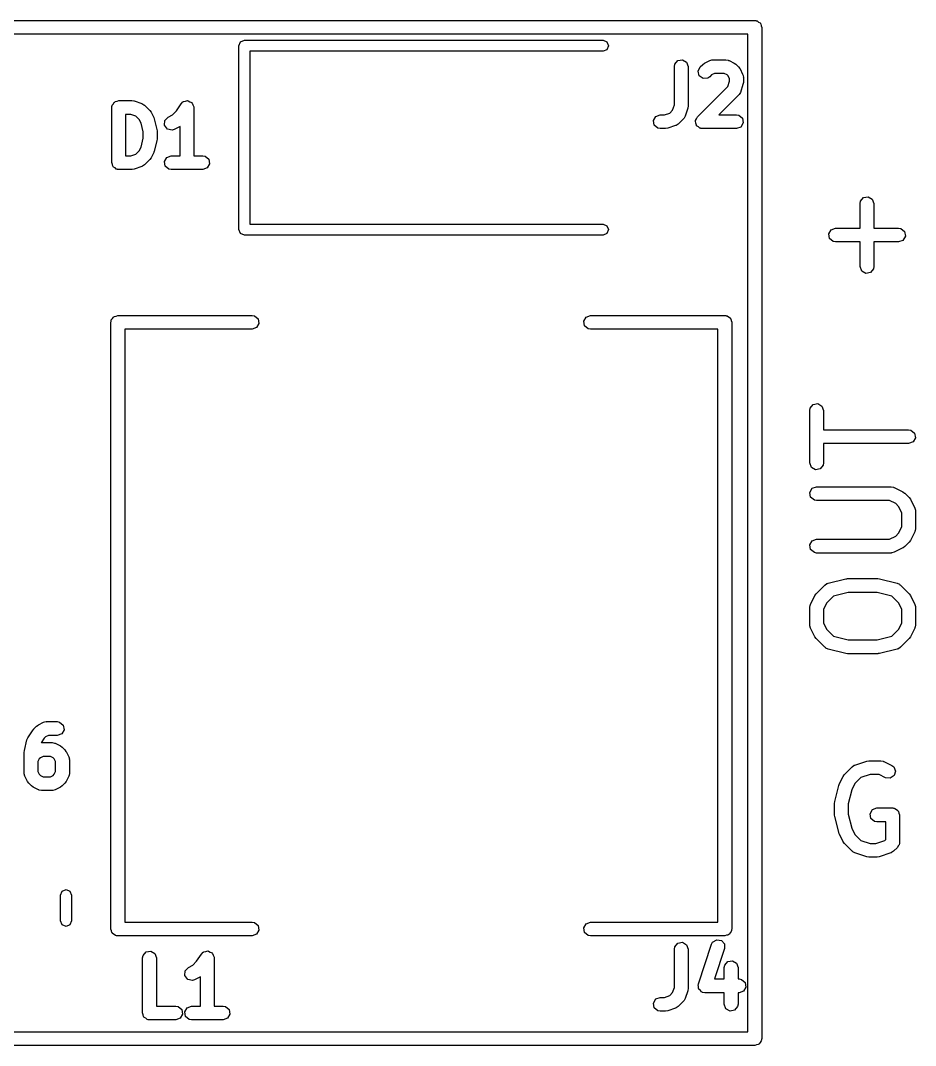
# Model space of a CAD drawing. Extents: x 90.3 to 109.7, y -100.3 to -89.2.
# Drawn here: x 100.01 to 109.75, y -100.32 to -89.17 of the extents above; entities that cross this region are included whole.
import ezdxf

# ---------------------------------------------------------------- set-up
doc = ezdxf.new("R2010")
doc.units = 0
doc.layers.add('BLACK', color=7, linetype='CONTINUOUS')

msp = doc.modelspace()

# ---------------------------------------------------------------- linework, layer by layer
at = {"layer": 'BLACK', "linetype": 'CONTINUOUS'}
for p, q in [((92, -89.17), (108, -89.17)), ((108, -89.17), (108.01, -89.1717)), ((108.01, -89.1717), (108.013, -89.1711)), ((108.013, -89.1711), (108.016, -89.1728)), ((108.016, -89.1728), (108.026, -89.1745)), ((108.026, -89.1745), (108.041, -89.187)), ((108.041, -89.187), (108.057, -89.1968)), ((108.057, -89.1968), (108.06, -89.2031)), ((108.06, -89.2031), (108.065, -89.2075)), ((108.065, -89.2075), (108.068, -89.2267)), ((108.068, -89.2267), (108.075, -89.245)), ((108.075, -89.245), (108.075, -100.245)), ((107.925, -89.32), (92.075, -89.32)), ((102.39, -89.445), (102.408, -89.4026)), ((102.408, -89.4026), (102.45, -89.385)), ((102.45, -89.385), (106.35, -89.385)), ((106.35, -89.385), (106.392, -89.4026)), ((106.392, -89.4026), (106.41, -89.445)), ((107.925, -100.17), (107.925, -89.32)), ((102.39, -91.445), (102.39, -89.445)), ((106.35, -89.505), (102.51, -89.505)), ((102.51, -89.505), (102.51, -91.385)), ((106.392, -89.4874), (106.35, -89.505)), ((106.41, -89.445), (106.392, -89.4874)), ((107.125, -89.6714), (107.13, -89.6458)), ((107.13, -89.6458), (107.162, -89.6065)), ((107.162, -89.6065), (107.213, -89.5976)), ((107.213, -89.5976), (107.257, -89.6232)), ((107.257, -89.6232), (107.275, -89.6714)), ((107.433, -89.647), (107.451, -89.6341)), ((107.451, -89.6341), (107.452, -89.6329)), ((107.452, -89.6329), (107.509, -89.6043)), ((107.509, -89.6043), (107.534, -89.5969)), ((107.534, -89.5969), (107.539, -89.598)), ((107.539, -89.598), (107.543, -89.5964)), ((107.543, -89.5964), (107.686, -89.5964)), ((107.686, -89.5964), (107.711, -89.601)), ((107.711, -89.601), (107.715, -89.6038)), ((107.715, -89.6038), (107.719, -89.6043)), ((107.719, -89.6043), (107.776, -89.6329)), ((107.776, -89.6329), (107.794, -89.6463)), ((107.125, -90.0878), (107.125, -89.6714)), ((107.275, -89.6714), (107.275, -90.1)), ((107.382, -89.722), (107.404, -89.6755)), ((107.396, -89.7716), (107.382, -89.722)), ((107.404, -89.6755), (107.433, -89.647)), ((107.561, -89.7464), (107.53, -89.7616)), ((107.668, -89.7464), (107.561, -89.7464)), ((107.698, -89.7616), (107.668, -89.7464)), ((107.794, -89.6463), (107.796, -89.647)), ((107.796, -89.647), (107.824, -89.6755)), ((107.824, -89.6755), (107.837, -89.6939)), ((107.837, -89.6939), (107.839, -89.695)), ((107.839, -89.695), (107.867, -89.7522)), ((107.867, -89.7522), (107.875, -89.7771)), ((107.438, -89.801), (107.396, -89.7716)), ((107.489, -89.7965), (107.438, -89.801)), ((107.51, -89.7816), (107.489, -89.7965)), ((107.53, -89.7616), (107.51, -89.7816)), ((107.71, -89.773), (107.698, -89.7616)), ((107.706, -89.8881), (107.725, -89.8307)), ((107.725, -89.8034), (107.71, -89.773)), ((107.725, -89.8307), (107.725, -89.8034)), ((107.871, -89.8666), (107.843, -89.9523)), ((107.875, -89.8429), (107.871, -89.8649)), ((107.871, -89.8649), (107.871, -89.8666)), ((107.875, -89.7771), (107.873, -89.7815)), ((107.873, -89.7815), (107.875, -89.7857)), ((107.875, -89.7857), (107.875, -89.8429)), ((107.376, -90.2184), (107.706, -89.8881)), ((107.826, -89.9775), (107.824, -89.9816)), ((107.83, -89.9752), (107.826, -89.9775)), ((107.843, -89.9523), (107.83, -89.9752)), ((101.01, -90.1005), (101.012, -90.0908)), ((101.012, -90.0908), (101.024, -90.0758)), ((101.024, -90.0758), (101.034, -90.059)), ((101.034, -90.059), (101.04, -90.0567)), ((101.04, -90.0567), (101.045, -90.0515)), ((101.045, -90.0515), (101.064, -90.0481)), ((101.064, -90.0481), (101.082, -90.0414)), ((101.082, -90.0414), (101.225, -90.0414)), ((101.225, -90.0414), (101.247, -90.0453)), ((101.247, -90.0453), (101.249, -90.0453)), ((101.249, -90.0453), (101.334, -90.0738)), ((101.334, -90.0738), (101.357, -90.0863)), ((101.357, -90.0863), (101.36, -90.0901)), ((101.36, -90.0901), (101.364, -90.092)), ((101.71, -90.1544), (101.763, -90.0748)), ((101.763, -90.0748), (101.781, -90.056)), ((101.781, -90.056), (101.785, -90.0548)), ((101.785, -90.0548), (101.787, -90.0515)), ((101.787, -90.0515), (101.809, -90.0477)), ((101.809, -90.0477), (101.83, -90.0416)), ((101.83, -90.0416), (101.834, -90.0433)), ((101.834, -90.0433), (101.838, -90.0426)), ((101.838, -90.0426), (101.857, -90.0534)), ((101.857, -90.0534), (101.877, -90.0622)), ((101.877, -90.0622), (101.879, -90.0661)), ((101.879, -90.0661), (101.882, -90.0682)), ((101.882, -90.0682), (101.89, -90.0887)), ((101.89, -90.0887), (101.9, -90.1082)), ((107.106, -90.1452), (107.125, -90.0878)), ((107.824, -89.9816), (107.61, -90.1964)), ((101.007, -90.1164), (101.009, -90.1067)), ((101.007, -90.7164), (101.007, -90.1164)), ((101.008, -90.1034), (101.01, -90.1005)), ((101.009, -90.1067), (101.008, -90.1034)), ((101.157, -90.1914), (101.157, -90.6414)), ((101.213, -90.1914), (101.157, -90.1914)), ((101.27, -90.2106), (101.213, -90.1914)), ((101.364, -90.092), (101.421, -90.1491)), ((101.421, -90.1491), (101.434, -90.1675)), ((101.434, -90.1675), (101.435, -90.1686)), ((101.435, -90.1686), (101.464, -90.2257)), ((101.62, -90.2208), (101.666, -90.1976)), ((101.666, -90.1976), (101.71, -90.1544)), ((101.9, -90.1082), (101.899, -90.1124)), ((101.899, -90.1124), (101.9, -90.1164)), ((101.9, -90.1164), (101.9, -90.6414)), ((106.923, -90.214), (106.971, -90.1964)), ((106.971, -90.1964), (107.016, -90.1964)), ((107.016, -90.1964), (107.074, -90.1773)), ((107.074, -90.1773), (107.106, -90.1452)), ((107.271, -90.1237), (107.243, -90.2094)), ((107.275, -90.1), (107.271, -90.1221)), ((107.271, -90.1221), (107.271, -90.1237)), ((107.61, -90.1964), (107.8, -90.1964)), ((107.8, -90.1964), (107.826, -90.201)), ((107.826, -90.201), (107.865, -90.2339)), ((101.306, -90.2466), (101.27, -90.2106)), ((101.326, -90.2855), (101.306, -90.2466)), ((101.35, -90.3828), (101.326, -90.2855)), ((101.464, -90.2257), (101.467, -90.2382)), ((101.467, -90.2382), (101.469, -90.2411)), ((101.469, -90.2411), (101.498, -90.3554)), ((101.582, -90.3092), (101.585, -90.258)), ((101.612, -90.3504), (101.582, -90.3092)), ((101.585, -90.258), (101.62, -90.2208)), ((106.898, -90.2584), (106.923, -90.214)), ((106.906, -90.3089), (106.898, -90.2584)), ((106.946, -90.3419), (106.906, -90.3089)), ((107.138, -90.314), (107.052, -90.3426)), ((107.142, -90.3112), (107.138, -90.314)), ((107.146, -90.3108), (107.142, -90.3112)), ((107.167, -90.2959), (107.146, -90.3108)), ((107.224, -90.2387), (107.167, -90.2959)), ((107.226, -90.2347), (107.224, -90.2387)), ((107.23, -90.2323), (107.226, -90.2347)), ((107.243, -90.2094), (107.23, -90.2323)), ((107.354, -90.2649), (107.355, -90.2618)), ((107.36, -90.2867), (107.354, -90.2649)), ((107.355, -90.2584), (107.366, -90.2388)), ((107.355, -90.2618), (107.355, -90.2584)), ((107.364, -90.3089), (107.36, -90.2867)), ((107.366, -90.3111), (107.364, -90.3089)), ((107.366, -90.2388), (107.376, -90.2184)), ((107.367, -90.3144), (107.366, -90.3111)), ((107.386, -90.3274), (107.367, -90.3144)), ((107.874, -90.2845), (107.848, -90.3289)), ((107.865, -90.2339), (107.874, -90.2845)), ((101.35, -90.4501), (101.35, -90.3828)), ((101.498, -90.3554), (101.499, -90.3703)), ((101.499, -90.3703), (101.5, -90.3736)), ((101.5, -90.3736), (101.5, -90.4593)), ((101.662, -90.3624), (101.612, -90.3504)), ((101.687, -90.3549), (101.662, -90.3624)), ((101.744, -90.3264), (101.687, -90.3549)), ((101.745, -90.3252), (101.744, -90.3264)), ((101.75, -90.3219), (101.745, -90.3252)), ((101.75, -90.6414), (101.75, -90.3219)), ((106.971, -90.3464), (106.946, -90.3419)), ((107.029, -90.3464), (106.971, -90.3464)), ((107.03, -90.3459), (107.029, -90.3464)), ((107.052, -90.3426), (107.03, -90.3459)), ((107.403, -90.3419), (107.386, -90.3274)), ((107.408, -90.3427), (107.403, -90.3419)), ((107.409, -90.3439), (107.408, -90.3427)), ((107.412, -90.3436), (107.409, -90.3439)), ((107.429, -90.3464), (107.412, -90.3436)), ((107.8, -90.3464), (107.429, -90.3464)), ((107.848, -90.3289), (107.8, -90.3464)), ((101.326, -90.5474), (101.35, -90.4501)), ((101.498, -90.4775), (101.469, -90.5918)), ((101.5, -90.4593), (101.497, -90.474)), ((101.497, -90.474), (101.498, -90.4775)), ((101.157, -90.6414), (101.213, -90.6414)), ((101.213, -90.6414), (101.27, -90.6223)), ((101.27, -90.6223), (101.306, -90.5863)), ((101.306, -90.5863), (101.326, -90.5474)), ((101.464, -90.6071), (101.435, -90.6643)), ((101.469, -90.5918), (101.464, -90.6036)), ((101.464, -90.6036), (101.464, -90.6071)), ((101.605, -90.659), (101.654, -90.6414)), ((101.654, -90.6414), (101.75, -90.6414)), ((101.9, -90.6414), (101.996, -90.6414)), ((101.996, -90.6414), (102.022, -90.646)), ((102.022, -90.646), (102.061, -90.6789)), ((101.014, -90.7347), (101.007, -90.7164)), ((101.017, -90.7539), (101.014, -90.7347)), ((101.022, -90.7583), (101.017, -90.7539)), ((101.025, -90.7646), (101.022, -90.7583)), ((101.334, -90.759), (101.249, -90.7876)), ((101.338, -90.7562), (101.334, -90.759)), ((101.342, -90.7558), (101.338, -90.7562)), ((101.364, -90.7409), (101.342, -90.7558)), ((101.421, -90.6837), (101.364, -90.7409)), ((101.422, -90.6823), (101.421, -90.6837)), ((101.435, -90.6643), (101.422, -90.6823)), ((101.58, -90.7034), (101.605, -90.659)), ((101.589, -90.7539), (101.58, -90.7034)), ((101.628, -90.7869), (101.589, -90.7539)), ((102.07, -90.7295), (102.045, -90.7739)), ((102.061, -90.6789), (102.07, -90.7295)), ((101.042, -90.7744), (101.025, -90.7646)), ((101.056, -90.7869), (101.042, -90.7744)), ((101.066, -90.7886), (101.056, -90.7869)), ((101.069, -90.7903), (101.066, -90.7886)), ((101.072, -90.7897), (101.069, -90.7903)), ((101.082, -90.7914), (101.072, -90.7897)), ((101.225, -90.7914), (101.082, -90.7914)), ((101.227, -90.7909), (101.225, -90.7914)), ((101.249, -90.7876), (101.227, -90.7909)), ((101.654, -90.7914), (101.628, -90.7869)), ((101.996, -90.7914), (101.654, -90.7914)), ((102.045, -90.7739), (101.996, -90.7914)), ((109.182, -91.0965), (109.233, -91.0876)), ((109.233, -91.0876), (109.277, -91.1132)), ((109.145, -91.1614), (109.15, -91.1358)), ((109.145, -91.4293), (109.145, -91.1614)), ((109.15, -91.1358), (109.182, -91.0965)), ((109.277, -91.1132), (109.295, -91.1614)), ((109.295, -91.1614), (109.295, -91.4293)), ((102.51, -91.385), (106.35, -91.385)), ((106.35, -91.385), (106.392, -91.4026)), ((106.392, -91.4026), (106.41, -91.445)), ((108.829, -91.4468), (108.877, -91.4293)), ((108.877, -91.4293), (109.145, -91.4293)), ((109.295, -91.4293), (109.563, -91.4293)), ((109.563, -91.4293), (109.589, -91.4338)), ((102.408, -91.4874), (102.39, -91.445)), ((102.45, -91.505), (102.408, -91.4874)), ((106.35, -91.505), (102.45, -91.505)), ((106.392, -91.4874), (106.35, -91.505)), ((106.41, -91.445), (106.392, -91.4874)), ((108.803, -91.4913), (108.829, -91.4468)), ((108.812, -91.5418), (108.803, -91.4913)), ((109.589, -91.4338), (109.628, -91.4668)), ((109.637, -91.5173), (109.611, -91.5617)), ((109.628, -91.4668), (109.637, -91.5173)), ((108.851, -91.5748), (108.812, -91.5418)), ((108.877, -91.5793), (108.851, -91.5748)), ((109.145, -91.5793), (108.877, -91.5793)), ((109.145, -91.8471), (109.145, -91.5793)), ((109.563, -91.5793), (109.295, -91.5793)), ((109.295, -91.5793), (109.295, -91.8471)), ((109.611, -91.5617), (109.563, -91.5793)), ((109.163, -91.8954), (109.145, -91.8471)), ((109.29, -91.8728), (109.257, -91.9121)), ((109.295, -91.8471), (109.29, -91.8728)), ((109.207, -91.921), (109.163, -91.8954)), ((109.257, -91.9121), (109.207, -91.921)), ((101.001, -92.4372), (101.002, -92.4274)), ((101.002, -92.4274), (101.015, -92.4125)), ((101.015, -92.4125), (101.025, -92.3956)), ((101.025, -92.3956), (101.031, -92.3933)), ((101.031, -92.3933), (101.035, -92.3881)), ((101.035, -92.3881), (101.055, -92.3847)), ((101.055, -92.3847), (101.073, -92.3781)), ((101.073, -92.3781), (102.533, -92.3781)), ((102.533, -92.3781), (102.559, -92.3826)), ((102.559, -92.3826), (102.598, -92.4156)), ((102.598, -92.4156), (102.607, -92.4661)), ((106.139, -92.4401), (106.165, -92.3956)), ((106.165, -92.3956), (106.213, -92.3781)), ((106.213, -92.3781), (107.673, -92.3781)), ((107.673, -92.3781), (107.683, -92.3798)), ((107.683, -92.3798), (107.686, -92.3792)), ((107.686, -92.3792), (107.689, -92.3809)), ((107.689, -92.3809), (107.699, -92.3826)), ((107.699, -92.3826), (107.713, -92.3951)), ((107.713, -92.3951), (107.73, -92.4049)), ((107.73, -92.4049), (107.733, -92.4112)), ((107.733, -92.4112), (107.738, -92.4156)), ((107.738, -92.4156), (107.741, -92.4348)), ((100.998, -92.4531), (101, -92.4433)), ((100.998, -99.0531), (100.998, -92.4531)), ((100.999, -92.4401), (101.001, -92.4372)), ((101, -92.4433), (100.999, -92.4401)), ((102.533, -92.5281), (101.148, -92.5281)), ((101.148, -92.5281), (101.148, -98.9781)), ((102.581, -92.5105), (102.533, -92.5281)), ((102.607, -92.4661), (102.581, -92.5105)), ((106.148, -92.4906), (106.139, -92.4401)), ((106.187, -92.5236), (106.148, -92.4906)), ((106.213, -92.5281), (106.187, -92.5236)), ((107.598, -92.5281), (106.213, -92.5281)), ((107.598, -98.9781), (107.598, -92.5281)), ((107.741, -92.4348), (107.748, -92.4531)), ((107.748, -92.4531), (107.748, -99.0531)), ((108.597, -93.4117), (108.602, -93.386)), ((108.597, -93.9831), (108.597, -93.4117)), ((108.602, -93.386), (108.635, -93.3467)), ((108.635, -93.3467), (108.685, -93.3378)), ((108.685, -93.3378), (108.73, -93.3635)), ((108.73, -93.3635), (108.747, -93.4117)), ((108.747, -93.4117), (108.747, -93.6224)), ((108.747, -93.6224), (109.672, -93.6224)), ((109.672, -93.6224), (109.698, -93.6269)), ((109.698, -93.6269), (109.737, -93.6599)), ((109.737, -93.6599), (109.746, -93.7104)), ((109.721, -93.7548), (109.672, -93.7724)), ((109.746, -93.7104), (109.721, -93.7548)), ((109.672, -93.7724), (108.747, -93.7724)), ((108.747, -93.7724), (108.747, -93.9831)), ((108.615, -94.0313), (108.597, -93.9831)), ((108.747, -93.9831), (108.743, -94.0087)), ((108.659, -94.057), (108.615, -94.0313)), ((108.71, -94.048), (108.659, -94.057)), ((108.743, -94.0087), (108.71, -94.048)), ((108.599, -94.3034), (108.624, -94.259)), ((108.607, -94.3539), (108.599, -94.3034)), ((108.624, -94.259), (108.672, -94.2414)), ((108.672, -94.2414), (109.482, -94.2414)), ((109.482, -94.2414), (109.508, -94.246)), ((109.508, -94.246), (109.511, -94.2488)), ((109.511, -94.2488), (109.515, -94.2493)), ((109.515, -94.2493), (109.611, -94.297)), ((109.611, -94.297), (109.629, -94.3103)), ((109.629, -94.3103), (109.63, -94.311)), ((109.63, -94.311), (109.678, -94.3586)), ((108.647, -94.3869), (108.607, -94.3539)), ((108.672, -94.3914), (108.647, -94.3869)), ((109.464, -94.3914), (108.672, -94.3914)), ((109.533, -94.4257), (109.464, -94.3914)), ((109.563, -94.4561), (109.533, -94.4257)), ((109.678, -94.3586), (109.691, -94.377)), ((109.691, -94.377), (109.692, -94.3781)), ((109.692, -94.3781), (109.739, -94.4734)), ((109.597, -94.5246), (109.563, -94.4561)), ((109.597, -94.6797), (109.597, -94.5246)), ((109.739, -94.4734), (109.747, -94.4983)), ((109.747, -94.4983), (109.746, -94.5027)), ((109.746, -94.5027), (109.747, -94.5069)), ((109.747, -94.5069), (109.747, -94.6974)), ((109.533, -94.7786), (109.563, -94.7482)), ((109.563, -94.7482), (109.597, -94.6797)), ((109.739, -94.7309), (109.692, -94.8262)), ((109.74, -94.7265), (109.739, -94.7309)), ((109.743, -94.723), (109.74, -94.7265)), ((109.747, -94.6974), (109.743, -94.723)), ((108.599, -94.8748), (108.624, -94.8304)), ((108.607, -94.9254), (108.599, -94.8748)), ((108.624, -94.8304), (108.672, -94.8129)), ((108.672, -94.8129), (109.464, -94.8129)), ((109.464, -94.8129), (109.533, -94.7786)), ((109.678, -94.8457), (109.63, -94.8933)), ((109.692, -94.8262), (109.678, -94.8442)), ((109.678, -94.8442), (109.678, -94.8457)), ((108.647, -94.9583), (108.607, -94.9254)), ((108.672, -94.9629), (108.647, -94.9583)), ((109.482, -94.9629), (108.672, -94.9629)), ((109.486, -94.9613), (109.482, -94.9629)), ((109.49, -94.9624), (109.486, -94.9613)), ((109.515, -94.9549), (109.49, -94.9624)), ((109.611, -94.9073), (109.515, -94.9549)), ((109.612, -94.9061), (109.611, -94.9073)), ((109.63, -94.8933), (109.612, -94.9061)), ((108.667, -95.4063), (108.762, -95.311)), ((108.762, -95.311), (108.784, -95.2961)), ((108.784, -95.2961), (108.791, -95.2954)), ((108.791, -95.2954), (108.797, -95.2913)), ((108.797, -95.2913), (108.988, -95.2437)), ((108.988, -95.2437), (109.002, -95.2426)), ((109.002, -95.2426), (109.006, -95.2414)), ((109.006, -95.2414), (109.339, -95.2414)), ((109.339, -95.2414), (109.354, -95.244)), ((109.354, -95.244), (109.357, -95.2437)), ((109.357, -95.2437), (109.548, -95.2913)), ((109.548, -95.2913), (109.572, -95.3019)), ((109.572, -95.3019), (109.576, -95.3079)), ((109.576, -95.3079), (109.583, -95.311)), ((109.583, -95.311), (109.678, -95.4063)), ((108.605, -95.521), (108.653, -95.4257)), ((108.653, -95.4257), (108.666, -95.4077)), ((108.666, -95.4077), (108.667, -95.4063)), ((108.854, -95.4318), (108.782, -95.5037)), ((109.015, -95.3914), (108.854, -95.4318)), ((109.33, -95.3914), (109.015, -95.3914)), ((109.491, -95.4318), (109.33, -95.3914)), ((109.563, -95.5037), (109.491, -95.4318)), ((109.678, -95.4063), (109.691, -95.4246)), ((109.691, -95.4246), (109.692, -95.4257)), ((109.692, -95.4257), (109.739, -95.521)), ((108.597, -95.5545), (108.602, -95.5289)), ((108.597, -95.745), (108.597, -95.5545)), ((108.602, -95.5289), (108.605, -95.5254)), ((108.605, -95.5254), (108.605, -95.521)), ((108.782, -95.5037), (108.747, -95.5722)), ((109.597, -95.5722), (109.563, -95.5037)), ((109.739, -95.521), (109.747, -95.5459)), ((109.747, -95.5459), (109.746, -95.5503)), ((109.746, -95.5503), (109.747, -95.5545)), ((109.747, -95.5545), (109.747, -95.745)), ((108.747, -95.5722), (108.747, -95.7273)), ((109.597, -95.7273), (109.597, -95.5722)), ((108.599, -95.7492), (108.597, -95.745)), ((108.598, -95.7536), (108.599, -95.7492)), ((108.605, -95.7785), (108.598, -95.7536)), ((108.747, -95.7273), (108.782, -95.7958)), ((109.563, -95.7958), (109.597, -95.7273)), ((109.74, -95.7741), (109.739, -95.7785)), ((109.743, -95.7707), (109.74, -95.7741)), ((109.747, -95.745), (109.743, -95.7707)), ((108.653, -95.8738), (108.605, -95.7785)), ((108.654, -95.8749), (108.653, -95.8738)), ((108.667, -95.8933), (108.654, -95.8749)), ((108.782, -95.7958), (108.854, -95.8678)), ((108.854, -95.8678), (109.015, -95.9081)), ((109.33, -95.9081), (109.491, -95.8678)), ((109.491, -95.8678), (109.563, -95.7958)), ((109.692, -95.8738), (109.678, -95.8918)), ((109.739, -95.7785), (109.692, -95.8738)), ((108.762, -95.9885), (108.667, -95.8933)), ((108.769, -95.9916), (108.762, -95.9885)), ((108.773, -95.9976), (108.769, -95.9916)), ((108.797, -96.0082), (108.773, -95.9976)), ((109.015, -95.9081), (109.33, -95.9081)), ((109.583, -95.9885), (109.561, -96.0034)), ((109.678, -95.8933), (109.583, -95.9885)), ((109.678, -95.8918), (109.678, -95.8933)), ((108.988, -96.0559), (108.797, -96.0082)), ((108.991, -96.0555), (108.988, -96.0559)), ((109.006, -96.0581), (108.991, -96.0555)), ((109.339, -96.0581), (109.006, -96.0581)), ((109.342, -96.0569), (109.339, -96.0581)), ((109.357, -96.0559), (109.342, -96.0569)), ((109.548, -96.0082), (109.357, -96.0559)), ((109.554, -96.0041), (109.548, -96.0082)), ((109.561, -96.0034), (109.554, -96.0041)), ((100.095, -96.9727), (100.152, -96.887)), ((100.152, -96.887), (100.16, -96.8787)), ((100.16, -96.8787), (100.161, -96.8755)), ((100.161, -96.8755), (100.19, -96.847)), ((100.19, -96.847), (100.208, -96.8341)), ((100.208, -96.8341), (100.209, -96.8329)), ((100.209, -96.8329), (100.266, -96.8043)), ((100.266, -96.8043), (100.291, -96.7969)), ((100.291, -96.7969), (100.296, -96.798)), ((100.296, -96.798), (100.3, -96.7964)), ((100.3, -96.7964), (100.414, -96.7964)), ((100.414, -96.7964), (100.44, -96.801)), ((100.44, -96.801), (100.479, -96.8339)), ((100.488, -96.8845), (100.462, -96.9289)), ((100.479, -96.8339), (100.488, -96.8845)), ((100.056, -97.1104), (100.084, -96.9961)), ((100.084, -96.9961), (100.095, -96.9731)), ((100.095, -96.9731), (100.095, -96.9727)), ((100.273, -96.9764), (100.239, -97.0263)), ((100.287, -96.9616), (100.273, -96.9764)), ((100.318, -96.9464), (100.287, -96.9616)), ((100.414, -96.9464), (100.318, -96.9464)), ((100.462, -96.9289), (100.414, -96.9464)), ((100.054, -97.1286), (100.056, -97.1138)), ((100.056, -97.1138), (100.056, -97.1104)), ((100.239, -97.0263), (100.243, -97.025)), ((100.243, -97.025), (100.357, -97.025)), ((100.357, -97.025), (100.383, -97.0295)), ((100.383, -97.0295), (100.386, -97.0324)), ((100.386, -97.0324), (100.391, -97.0329)), ((100.391, -97.0329), (100.448, -97.0615)), ((100.448, -97.0615), (100.466, -97.0748)), ((100.466, -97.0748), (100.467, -97.0755)), ((100.467, -97.0755), (100.496, -97.1041)), ((100.496, -97.1041), (100.509, -97.1225)), ((100.054, -97.3571), (100.054, -97.1286)), ((100.219, -97.2016), (100.204, -97.232)), ((100.23, -97.1902), (100.219, -97.2016)), ((100.261, -97.175), (100.23, -97.1902)), ((100.339, -97.175), (100.261, -97.175)), ((100.37, -97.1902), (100.339, -97.175)), ((100.381, -97.2016), (100.37, -97.1902)), ((100.396, -97.232), (100.381, -97.2016)), ((100.509, -97.1225), (100.51, -97.1236)), ((100.51, -97.1236), (100.539, -97.1807)), ((100.539, -97.1807), (100.546, -97.2057)), ((100.546, -97.2057), (100.545, -97.2101)), ((100.545, -97.2101), (100.546, -97.2143)), ((100.546, -97.2143), (100.546, -97.3571)), ((109.089, -97.2688), (109.218, -97.226)), ((109.218, -97.226), (109.24, -97.2227)), ((109.24, -97.2227), (109.241, -97.2221)), ((109.241, -97.2221), (109.37, -97.2221)), ((109.37, -97.2221), (109.396, -97.2267)), ((109.396, -97.2267), (109.399, -97.2295)), ((100.204, -97.232), (100.204, -97.3394)), ((100.204, -97.3394), (100.219, -97.3699)), ((100.381, -97.3699), (100.396, -97.3394)), ((100.396, -97.3394), (100.396, -97.232)), ((108.974, -97.3727), (109.06, -97.287)), ((109.06, -97.287), (109.081, -97.272)), ((109.081, -97.272), (109.086, -97.2716)), ((109.086, -97.2716), (109.089, -97.2688)), ((109.399, -97.2295), (109.404, -97.2301)), ((109.404, -97.2301), (109.489, -97.2729)), ((109.489, -97.2729), (109.51, -97.2884)), ((109.51, -97.2884), (109.531, -97.3355)), ((109.531, -97.3355), (109.516, -97.3847)), ((100.055, -97.3614), (100.054, -97.3571)), ((100.054, -97.3657), (100.055, -97.3614)), ((100.061, -97.3907), (100.054, -97.3657)), ((100.09, -97.4478), (100.061, -97.3907)), ((100.091, -97.449), (100.09, -97.4478)), ((100.104, -97.4673), (100.091, -97.449)), ((100.219, -97.3699), (100.23, -97.3812)), ((100.23, -97.3812), (100.261, -97.3964)), ((100.261, -97.3964), (100.339, -97.3964)), ((100.339, -97.3964), (100.37, -97.3812)), ((100.37, -97.3812), (100.381, -97.3699)), ((100.51, -97.4478), (100.497, -97.4658)), ((100.539, -97.3907), (100.51, -97.4478)), ((100.542, -97.3828), (100.539, -97.3862)), ((100.539, -97.3862), (100.539, -97.3907)), ((100.546, -97.3571), (100.542, -97.3828)), ((108.917, -97.4779), (108.96, -97.3922)), ((108.96, -97.3922), (108.973, -97.3742)), ((108.973, -97.3742), (108.974, -97.3727)), ((109.153, -97.4056), (109.089, -97.4701)), ((109.254, -97.3721), (109.153, -97.4056)), ((109.352, -97.3721), (109.254, -97.3721)), ((109.422, -97.4071), (109.352, -97.3721)), ((109.473, -97.4129), (109.422, -97.4071)), ((109.516, -97.3847), (109.473, -97.4129)), ((100.133, -97.4959), (100.104, -97.4673)), ((100.134, -97.4966), (100.133, -97.4959)), ((100.152, -97.5099), (100.134, -97.4966)), ((100.209, -97.5385), (100.152, -97.5099)), ((100.214, -97.539), (100.209, -97.5385)), ((100.217, -97.5419), (100.214, -97.539)), ((100.243, -97.5464), (100.217, -97.5419)), ((100.357, -97.5464), (100.243, -97.5464)), ((100.361, -97.5449), (100.357, -97.5464)), ((100.366, -97.5459), (100.361, -97.5449)), ((100.391, -97.5385), (100.366, -97.5459)), ((100.448, -97.5099), (100.391, -97.5385)), ((100.449, -97.5087), (100.448, -97.5099)), ((100.467, -97.4959), (100.449, -97.5087)), ((100.496, -97.4673), (100.467, -97.4959)), ((100.497, -97.4658), (100.496, -97.4673)), ((108.869, -97.6647), (108.912, -97.4932)), ((108.912, -97.4932), (108.917, -97.4814)), ((108.917, -97.4814), (108.917, -97.4779)), ((109.055, -97.5376), (109.016, -97.6921)), ((109.089, -97.4701), (109.055, -97.5376)), ((108.866, -97.6829), (108.869, -97.6681)), ((108.869, -97.6681), (108.869, -97.6647)), ((108.866, -97.8114), (108.866, -97.6829)), ((109.016, -97.6921), (109.016, -97.8022)), ((109.253, -97.7984), (109.279, -97.754)), ((109.279, -97.754), (109.327, -97.7364)), ((109.327, -97.7364), (109.499, -97.7364)), ((109.499, -97.7364), (109.508, -97.7381)), ((109.508, -97.7381), (109.512, -97.7376)), ((109.512, -97.7376), (109.514, -97.7392)), ((109.514, -97.7392), (109.524, -97.741)), ((109.524, -97.741), (109.539, -97.7535)), ((109.539, -97.7535), (109.556, -97.7632)), ((109.556, -97.7632), (109.558, -97.7696)), ((109.558, -97.7696), (109.564, -97.7739)), ((109.564, -97.7739), (109.567, -97.7931)), ((108.868, -97.8147), (108.866, -97.8114)), ((108.869, -97.8296), (108.868, -97.8147)), ((108.912, -98.001), (108.869, -97.8296)), ((109.016, -97.8022), (109.055, -97.9567)), ((109.262, -97.8489), (109.253, -97.7984)), ((109.301, -97.8819), (109.262, -97.8489)), ((109.327, -97.8864), (109.301, -97.8819)), ((109.424, -97.8864), (109.327, -97.8864)), ((109.424, -98.0804), (109.424, -97.8864)), ((109.567, -97.7931), (109.574, -97.8114)), ((109.574, -97.8114), (109.574, -98.1114)), ((108.914, -98.004), (108.912, -98.001)), ((108.917, -98.0164), (108.914, -98.004)), ((109.055, -97.9567), (109.089, -98.0241)), ((108.96, -98.1021), (108.917, -98.0164)), ((108.961, -98.1032), (108.96, -98.1021)), ((108.974, -98.1216), (108.961, -98.1032)), ((109.089, -98.0241), (109.153, -98.0887)), ((109.153, -98.0887), (109.254, -98.1221)), ((109.315, -98.1221), (109.415, -98.0887)), ((109.415, -98.0887), (109.424, -98.0804)), ((109.573, -98.118), (109.572, -98.121)), ((109.574, -98.1114), (109.573, -98.116)), ((109.573, -98.116), (109.573, -98.118)), ((109.06, -98.2073), (108.974, -98.1216)), ((109.064, -98.2092), (109.06, -98.2073)), ((109.066, -98.213), (109.064, -98.2092)), ((109.089, -98.2254), (109.066, -98.213)), ((109.218, -98.2683), (109.089, -98.2254)), ((109.254, -98.1221), (109.315, -98.1221)), ((109.479, -98.2254), (109.351, -98.2683)), ((109.483, -98.2226), (109.479, -98.2254)), ((109.487, -98.2223), (109.483, -98.2226)), ((109.509, -98.2073), (109.487, -98.2223)), ((109.552, -98.1645), (109.509, -98.2073)), ((109.559, -98.1496), (109.552, -98.1645)), ((109.569, -98.1371), (109.559, -98.1496)), ((109.572, -98.121), (109.569, -98.1371)), ((109.219, -98.2682), (109.218, -98.2683)), ((109.241, -98.2721), (109.219, -98.2682)), ((109.327, -98.2721), (109.241, -98.2721)), ((109.329, -98.2716), (109.327, -98.2721)), ((109.351, -98.2683), (109.329, -98.2716)), ((100.45, -98.6844), (100.468, -98.642)), ((100.468, -98.642), (100.51, -98.6244)), ((100.51, -98.6244), (100.552, -98.642)), ((100.552, -98.642), (100.57, -98.6844)), ((100.45, -98.9656), (100.45, -98.6844)), ((100.57, -98.6844), (100.57, -98.9656)), ((100.468, -99.008), (100.45, -98.9656)), ((100.51, -99.0256), (100.468, -99.008)), ((100.552, -99.008), (100.51, -99.0256)), ((100.57, -98.9656), (100.552, -99.008)), ((101.148, -98.9781), (102.533, -98.9781)), ((102.533, -98.9781), (102.559, -98.9826)), ((102.559, -98.9826), (102.598, -99.0156)), ((106.139, -99.0401), (106.165, -98.9956)), ((106.165, -98.9956), (106.213, -98.9781)), ((106.213, -98.9781), (107.598, -98.9781)), ((101.005, -99.0714), (100.998, -99.0531)), ((101.008, -99.0906), (101.005, -99.0714)), ((101.013, -99.0949), (101.008, -99.0906)), ((101.015, -99.1013), (101.013, -99.0949)), ((101.032, -99.111), (101.015, -99.1013)), ((101.047, -99.1236), (101.032, -99.111)), ((102.581, -99.1105), (102.533, -99.1281)), ((102.607, -99.0661), (102.581, -99.1105)), ((102.598, -99.0156), (102.607, -99.0661)), ((106.148, -99.0906), (106.139, -99.0401)), ((106.187, -99.1236), (106.148, -99.0906)), ((107.691, -99.1214), (107.673, -99.1281)), ((107.71, -99.118), (107.691, -99.1214)), ((107.715, -99.1128), (107.71, -99.118)), ((107.721, -99.1105), (107.715, -99.1128)), ((107.731, -99.0937), (107.721, -99.1105)), ((107.743, -99.0787), (107.731, -99.0937)), ((107.745, -99.069), (107.743, -99.0787)), ((107.747, -99.0661), (107.745, -99.069)), ((107.748, -99.0531), (107.746, -99.0628)), ((107.746, -99.0628), (107.747, -99.0661)), ((101.057, -99.1253), (101.047, -99.1236)), ((101.06, -99.1269), (101.057, -99.1253)), ((101.063, -99.1264), (101.06, -99.1269)), ((101.073, -99.1281), (101.063, -99.1264)), ((102.533, -99.1281), (101.073, -99.1281)), ((106.213, -99.1281), (106.187, -99.1236)), ((107.673, -99.1281), (106.213, -99.1281)), ((107.13, -99.2458), (107.162, -99.2065)), ((107.162, -99.2065), (107.213, -99.1976)), ((107.213, -99.1976), (107.257, -99.2232)), ((107.257, -99.2232), (107.275, -99.2714)), ((107.386, -99.6477), (107.529, -99.2191)), ((107.529, -99.2191), (107.541, -99.1962)), ((107.541, -99.1962), (107.585, -99.1694)), ((107.585, -99.1694), (107.636, -99.1769)), ((107.636, -99.1769), (107.67, -99.2153)), ((107.67, -99.2153), (107.671, -99.2666)), ((101.342, -99.3664), (101.347, -99.3408)), ((101.347, -99.3408), (101.38, -99.3015)), ((101.38, -99.3015), (101.43, -99.2926)), ((101.43, -99.2926), (101.475, -99.3182)), ((101.475, -99.3182), (101.492, -99.3664)), ((101.93, -99.4044), (101.983, -99.3248)), ((101.983, -99.3248), (102.001, -99.306)), ((102.001, -99.306), (102.005, -99.3048)), ((102.005, -99.3048), (102.008, -99.3015)), ((102.008, -99.3015), (102.03, -99.2977)), ((102.03, -99.2977), (102.051, -99.2916)), ((102.051, -99.2916), (102.055, -99.2933)), ((102.055, -99.2933), (102.059, -99.2926)), ((102.059, -99.2926), (102.078, -99.3034)), ((102.078, -99.3034), (102.098, -99.3122)), ((102.098, -99.3122), (102.099, -99.3161)), ((102.099, -99.3161), (102.103, -99.3182)), ((102.103, -99.3182), (102.111, -99.3387)), ((102.111, -99.3387), (102.12, -99.3582)), ((107.125, -99.2714), (107.13, -99.2458)), ((107.125, -99.6878), (107.125, -99.2714)), ((107.275, -99.2714), (107.275, -99.7)), ((107.671, -99.2666), (107.561, -99.5964)), ((101.342, -99.9664), (101.342, -99.3664)), ((101.492, -99.3664), (101.492, -99.8914)), ((101.841, -99.4708), (101.887, -99.4476)), ((101.887, -99.4476), (101.93, -99.4044)), ((102.12, -99.3582), (102.119, -99.3624)), ((102.119, -99.3624), (102.121, -99.3664)), ((102.121, -99.3664), (102.121, -99.8914)), ((107.668, -99.4714), (107.672, -99.4458)), ((107.672, -99.4458), (107.705, -99.4065)), ((107.705, -99.4065), (107.756, -99.3976)), ((107.756, -99.3976), (107.8, -99.4232)), ((107.8, -99.4232), (107.818, -99.4714)), ((101.802, -99.5592), (101.805, -99.508)), ((101.833, -99.6004), (101.802, -99.5592)), ((101.805, -99.508), (101.841, -99.4708)), ((107.668, -99.5964), (107.668, -99.4714)), ((107.818, -99.4714), (107.818, -99.5964)), ((101.883, -99.6124), (101.833, -99.6004)), ((101.908, -99.6049), (101.883, -99.6124)), ((101.965, -99.5764), (101.908, -99.6049)), ((101.966, -99.5752), (101.965, -99.5764)), ((101.971, -99.5719), (101.966, -99.5752)), ((101.971, -99.8914), (101.971, -99.5719)), ((107.383, -99.6584), (107.386, -99.6534)), ((107.387, -99.6786), (107.383, -99.6584)), ((107.386, -99.6534), (107.386, -99.6477)), ((107.387, -99.699), (107.387, -99.6786)), ((107.561, -99.5964), (107.668, -99.5964)), ((107.818, -99.5964), (107.829, -99.5964)), ((107.829, -99.5964), (107.854, -99.601)), ((107.854, -99.601), (107.894, -99.6339)), ((107.894, -99.6339), (107.902, -99.6845)), ((107.016, -99.7964), (107.074, -99.7773)), ((107.074, -99.7773), (107.106, -99.7452)), ((107.106, -99.7452), (107.125, -99.6878)), ((107.271, -99.7237), (107.243, -99.8094)), ((107.275, -99.7), (107.271, -99.7221)), ((107.271, -99.7221), (107.271, -99.7237)), ((107.391, -99.7033), (107.387, -99.699)), ((107.392, -99.7089), (107.391, -99.7033)), ((107.408, -99.7221), (107.392, -99.7089)), ((107.421, -99.7374), (107.408, -99.7221)), ((107.427, -99.7382), (107.421, -99.7374)), ((107.431, -99.7419), (107.427, -99.7382)), ((107.457, -99.7464), (107.431, -99.7419)), ((107.668, -99.7464), (107.457, -99.7464)), ((107.668, -99.8714), (107.668, -99.7464)), ((107.829, -99.7464), (107.818, -99.7464)), ((107.818, -99.7464), (107.818, -99.8714)), ((107.877, -99.7289), (107.829, -99.7464)), ((107.902, -99.6845), (107.877, -99.7289)), ((101.492, -99.8914), (101.703, -99.8914)), ((101.703, -99.8914), (101.729, -99.896)), ((101.729, -99.896), (101.768, -99.9289)), ((101.826, -99.909), (101.874, -99.8914)), ((101.874, -99.8914), (101.971, -99.8914)), ((102.121, -99.8914), (102.217, -99.8914)), ((102.217, -99.8914), (102.243, -99.896)), ((102.243, -99.896), (102.282, -99.9289)), ((106.898, -99.8584), (106.923, -99.814)), ((106.906, -99.9089), (106.898, -99.8584)), ((106.923, -99.814), (106.971, -99.7964)), ((106.971, -99.7964), (107.016, -99.7964)), ((107.167, -99.8959), (107.146, -99.9108)), ((107.224, -99.8387), (107.167, -99.8959)), ((107.226, -99.8347), (107.224, -99.8387)), ((107.23, -99.8323), (107.226, -99.8347)), ((107.243, -99.8094), (107.23, -99.8323)), ((107.685, -99.9196), (107.668, -99.8714)), ((107.813, -99.8971), (107.78, -99.9364)), ((107.818, -99.8714), (107.813, -99.8971)), ((101.349, -99.9847), (101.342, -99.9664)), ((101.352, -100.004), (101.349, -99.9847)), ((101.357, -100.008), (101.352, -100.004)), ((101.36, -100.015), (101.357, -100.008)), ((101.377, -100.024), (101.36, -100.015)), ((101.777, -99.9795), (101.751, -100.024)), ((101.768, -99.9289), (101.777, -99.9795)), ((101.8, -99.9534), (101.826, -99.909)), ((101.809, -100.004), (101.8, -99.9534)), ((101.849, -100.037), (101.809, -100.004)), ((102.291, -99.9795), (102.265, -100.024)), ((102.282, -99.9289), (102.291, -99.9795)), ((106.946, -99.9419), (106.906, -99.9089)), ((106.971, -99.9464), (106.946, -99.9419)), ((107.029, -99.9464), (106.971, -99.9464)), ((107.03, -99.9459), (107.029, -99.9464)), ((107.052, -99.9426), (107.03, -99.9459)), ((107.138, -99.914), (107.052, -99.9426)), ((107.142, -99.9112), (107.138, -99.914)), ((107.146, -99.9108), (107.142, -99.9112)), ((107.73, -99.9453), (107.685, -99.9196)), ((107.78, -99.9364), (107.73, -99.9453)), ((101.392, -100.037), (101.377, -100.024)), ((101.401, -100.039), (101.392, -100.037)), ((101.404, -100.04), (101.401, -100.039)), ((101.407, -100.04), (101.404, -100.04)), ((101.417, -100.041), (101.407, -100.04)), ((101.703, -100.041), (101.417, -100.041)), ((101.751, -100.024), (101.703, -100.041)), ((101.874, -100.041), (101.849, -100.037)), ((102.217, -100.041), (101.874, -100.041)), ((102.265, -100.024), (102.217, -100.041)), ((92.075, -100.17), (107.925, -100.17)), ((108, -100.32), (92, -100.32)), ((108.018, -100.313), (108, -100.32)), ((108.037, -100.31), (108.018, -100.313)), ((108.042, -100.305), (108.037, -100.31)), ((108.048, -100.302), (108.042, -100.305)), ((108.058, -100.286), (108.048, -100.302)), ((108.07, -100.271), (108.058, -100.286)), ((108.072, -100.261), (108.07, -100.271)), ((108.074, -100.258), (108.072, -100.261)), ((108.075, -100.245), (108.073, -100.255)), ((108.073, -100.255), (108.074, -100.258))]:
    msp.add_line(p, q, dxfattribs=at)

doc.saveas('drawing.dxf')
